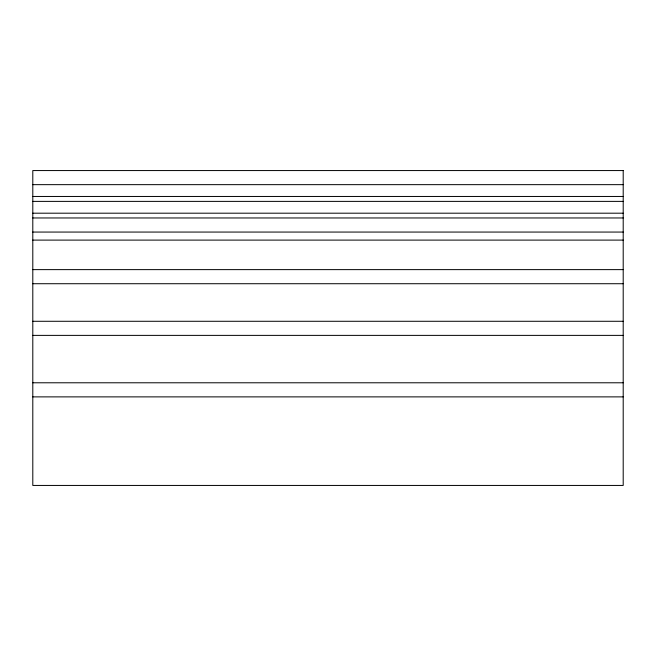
<?xml version="1.0" encoding="UTF-8"?>
<svg xmlns="http://www.w3.org/2000/svg" width="656" height="656" viewBox="0 0 656 656"><rect width="100%" height="100%" fill="white"/><g stroke="black" fill="none" stroke-linecap="round" stroke-linejoin="round"><path stroke-width="0.98" d="M32.8 184.656L623.2 184.656M32.8 196.464L623.2 196.464M32.8 201.384L623.2 201.384M32.8 213.192L623.2 213.192M32.8 217.964L623.2 217.964M32.8 232.06L623.2 232.06M32.8 240.104L623.2 240.104M32.8 269.624L623.2 269.624M32.8 283.72L623.2 283.72M32.8 321.284L623.2 321.284M32.8 335.38L623.2 335.38M32.8 382.784L623.2 382.784M32.8 396.88L623.2 396.88M623.2 170.56L32.8 170.56L32.8 485.44L623.2 485.44L623.2 170.56"/></g></svg>
